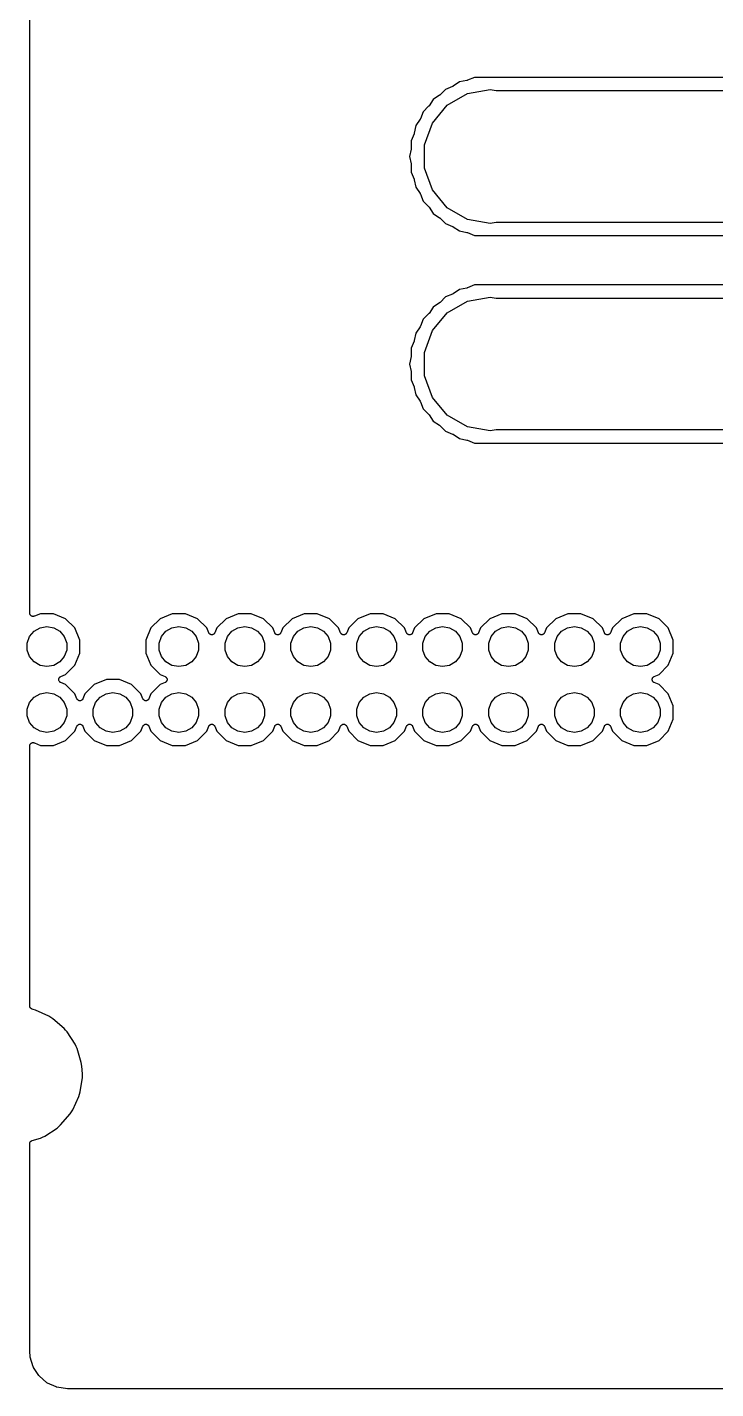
# Model space of a CAD drawing. Extents: x 121 to 245, y -148 to -51.
# Drawn here: x 121.2 to 147.7, y -148.5 to -96 of the extents above; entities that cross this region are included whole.
import ezdxf

# ---------------------------------------------------------------- set-up
doc = ezdxf.new("R2010")
doc.units = 0
doc.header["$MEASUREMENT"] = 0
doc.layers.add('BLACK', color=7, linetype='CONTINUOUS')

msp = doc.modelspace()

# ---------------------------------------------------------------- linework, layer by layer
at = {"layer": 'BLACK', "linetype": 'CONTINUOUS'}
for p, q in [((121.258, -118.6), (121.258, -80.5363)), ((138.099, -98.0726), (137.811, -98.1298)), ((138.11, -98.068), (138.099, -98.0726)), ((138.122, -98.0653), (138.11, -98.068)), ((138.394, -97.953), (138.122, -98.0653)), ((162.606, -97.953), (138.394, -97.953)), ((137.047, -98.6404), (136.803, -98.8035)), ((137.056, -98.6318), (137.047, -98.6404)), ((137.066, -98.6246), (137.056, -98.6318)), ((137.273, -98.417), (137.066, -98.6246)), ((137.545, -98.3047), (137.273, -98.417)), ((137.342, -99.0252), (138.118, -98.5774)), ((137.555, -98.298), (137.545, -98.3047)), ((137.567, -98.2929), (137.555, -98.298)), ((137.811, -98.1298), (137.567, -98.2929)), ((138.118, -98.5774), (139, -98.4218)), ((139, -98.4218), (139.222, -98.461)), ((139.222, -98.461), (150.253, -98.461)), ((136.624, -99.0669), (136.416, -99.2744)), ((136.631, -99.0566), (136.624, -99.0669)), ((136.639, -99.0476), (136.631, -99.0566)), ((136.803, -98.8035), (136.639, -99.0476)), ((136.766, -99.7114), (137.342, -99.0252)), ((136.292, -99.5676), (136.129, -99.8117)), ((136.297, -99.5562), (136.292, -99.5676)), ((136.304, -99.5457), (136.297, -99.5562)), ((136.416, -99.2744), (136.304, -99.5457)), ((136.064, -100.123), (135.952, -100.395)), ((136.067, -100.111), (136.064, -100.123)), ((136.072, -100.1), (136.067, -100.111)), ((136.129, -99.8117), (136.072, -100.1)), ((136.46, -100.553), (136.766, -99.7114)), ((135.95, -100.713), (135.892, -101.001)), ((135.952, -100.688), (135.95, -100.701)), ((135.95, -100.701), (135.95, -100.713)), ((135.952, -100.395), (135.952, -100.688)), ((136.46, -101.449), (136.46, -100.553)), ((135.892, -101.001), (135.95, -101.289)), ((135.95, -101.289), (135.95, -101.301)), ((135.95, -101.301), (135.952, -101.314)), ((135.952, -101.314), (135.952, -101.607)), ((135.952, -101.607), (136.064, -101.879)), ((136.766, -102.291), (136.46, -101.449)), ((136.064, -101.879), (136.067, -101.891)), ((136.067, -101.891), (136.072, -101.902)), ((136.072, -101.902), (136.129, -102.19)), ((136.129, -102.19), (136.292, -102.434)), ((137.342, -102.977), (136.766, -102.291)), ((136.292, -102.434), (136.297, -102.446)), ((136.297, -102.446), (136.304, -102.456)), ((136.304, -102.456), (136.416, -102.728)), ((136.416, -102.728), (136.624, -102.935)), ((136.624, -102.935), (136.631, -102.945)), ((136.631, -102.945), (136.639, -102.954)), ((136.639, -102.954), (136.803, -103.198)), ((136.803, -103.198), (137.047, -103.362)), ((137.047, -103.362), (137.056, -103.37)), ((138.118, -103.425), (137.342, -102.977)), ((137.056, -103.37), (137.066, -103.377)), ((137.066, -103.377), (137.273, -103.585)), ((137.273, -103.585), (137.545, -103.697)), ((137.545, -103.697), (137.555, -103.704)), ((137.555, -103.704), (137.567, -103.709)), ((137.567, -103.709), (137.811, -103.872)), ((137.811, -103.872), (138.099, -103.929)), ((139, -103.58), (138.118, -103.425)), ((139.222, -103.541), (139, -103.58)), ((150.253, -103.541), (139.222, -103.541)), ((138.099, -103.929), (138.11, -103.934)), ((138.11, -103.934), (138.122, -103.937)), ((138.122, -103.937), (138.394, -104.049)), ((138.394, -104.049), (162.606, -104.049)), ((138.394, -105.952), (138.122, -106.064)), ((162.606, -105.952), (138.394, -105.952)), ((137.273, -106.416), (137.066, -106.624)), ((137.545, -106.304), (137.273, -106.416)), ((137.555, -106.297), (137.545, -106.304)), ((137.567, -106.292), (137.555, -106.297)), ((137.811, -106.129), (137.567, -106.292)), ((138.099, -106.072), (137.811, -106.129)), ((138.11, -106.067), (138.099, -106.072)), ((138.122, -106.064), (138.11, -106.067)), ((138.118, -106.576), (139, -106.421)), ((139, -106.421), (139.222, -106.46)), ((139.222, -106.46), (150.253, -106.46)), ((136.803, -106.803), (136.639, -107.047)), ((136.766, -107.71), (137.342, -107.024)), ((137.047, -106.639), (136.803, -106.803)), ((137.056, -106.631), (137.047, -106.639)), ((137.066, -106.624), (137.056, -106.631)), ((137.342, -107.024), (138.118, -106.576)), ((136.297, -107.555), (136.292, -107.567)), ((136.304, -107.545), (136.297, -107.555)), ((136.416, -107.273), (136.304, -107.545)), ((136.624, -107.066), (136.416, -107.273)), ((136.631, -107.056), (136.624, -107.066)), ((136.639, -107.047), (136.631, -107.056)), ((136.129, -107.811), (136.072, -108.099)), ((136.292, -107.567), (136.129, -107.811)), ((136.46, -108.552), (136.766, -107.71)), ((136.064, -108.122), (135.952, -108.394)), ((135.952, -108.394), (135.952, -108.687)), ((136.067, -108.11), (136.064, -108.122)), ((136.072, -108.099), (136.067, -108.11)), ((136.46, -109.448), (136.46, -108.552)), ((135.95, -108.712), (135.892, -109)), ((135.892, -109), (135.95, -109.288)), ((135.952, -108.687), (135.95, -108.7)), ((135.95, -108.7), (135.95, -108.712)), ((135.95, -109.288), (135.95, -109.3)), ((135.95, -109.3), (135.952, -109.313)), ((135.952, -109.313), (135.952, -109.606)), ((135.952, -109.606), (136.064, -109.878)), ((136.766, -110.29), (136.46, -109.448)), ((136.064, -109.878), (136.067, -109.89)), ((136.067, -109.89), (136.072, -109.901)), ((136.072, -109.901), (136.129, -110.189)), ((136.129, -110.189), (136.292, -110.433)), ((136.292, -110.433), (136.297, -110.445)), ((136.297, -110.445), (136.304, -110.455)), ((136.304, -110.455), (136.416, -110.727)), ((137.342, -110.976), (136.766, -110.29)), ((136.416, -110.727), (136.624, -110.934)), ((136.624, -110.934), (136.631, -110.944)), ((136.631, -110.944), (136.639, -110.953)), ((136.639, -110.953), (136.803, -111.197)), ((136.803, -111.197), (137.047, -111.361)), ((138.118, -111.424), (137.342, -110.976)), ((137.047, -111.361), (137.056, -111.369)), ((137.056, -111.369), (137.066, -111.376)), ((137.066, -111.376), (137.273, -111.584)), ((137.273, -111.584), (137.545, -111.696)), ((137.545, -111.696), (137.555, -111.703)), ((137.555, -111.703), (137.567, -111.708)), ((137.567, -111.708), (137.811, -111.871)), ((139, -111.579), (138.118, -111.424)), ((139.222, -111.54), (139, -111.579)), ((150.253, -111.54), (139.222, -111.54)), ((137.811, -111.871), (138.099, -111.928)), ((138.099, -111.928), (138.11, -111.933)), ((138.11, -111.933), (138.122, -111.936)), ((138.122, -111.936), (138.394, -112.048)), ((138.394, -112.048), (162.606, -112.048)), ((121.26, -118.613), (121.258, -118.6)), ((121.261, -118.627), (121.26, -118.613)), ((121.264, -118.635), (121.261, -118.627)), ((121.266, -118.643), (121.264, -118.635)), ((121.273, -118.655), (121.266, -118.643)), ((121.278, -118.668), (121.273, -118.655)), ((121.284, -118.674), (121.278, -118.668)), ((121.288, -118.681), (121.284, -118.674)), ((121.298, -118.69), (121.288, -118.681)), ((121.308, -118.7), (121.298, -118.69)), ((121.315, -118.704), (121.308, -118.7)), ((121.322, -118.71), (121.315, -118.704)), ((121.335, -118.714), (121.322, -118.71)), ((121.347, -118.721), (121.335, -118.714)), ((121.355, -118.722), (121.347, -118.721)), ((121.363, -118.725), (121.355, -118.722)), ((121.377, -118.725), (121.363, -118.725)), ((121.391, -118.727), (121.377, -118.725)), ((121.399, -118.725), (121.391, -118.727)), ((121.407, -118.725), (121.399, -118.725)), ((121.42, -118.72), (121.407, -118.725)), ((121.434, -118.717), (121.42, -118.72)), ((121.668, -118.62), (121.434, -118.717)), ((122.172, -118.62), (121.668, -118.62)), ((122.638, -118.813), (122.172, -118.62)), ((122.995, -119.17), (122.638, -118.813)), ((126.282, -118.813), (125.925, -119.17)), ((126.748, -118.62), (126.282, -118.813)), ((127.252, -118.62), (126.748, -118.62)), ((127.718, -118.813), (127.252, -118.62)), ((128.075, -119.17), (127.718, -118.813)), ((128.822, -118.813), (128.465, -119.17)), ((129.288, -118.62), (128.822, -118.813)), ((129.792, -118.62), (129.288, -118.62)), ((130.258, -118.813), (129.792, -118.62)), ((130.615, -119.17), (130.258, -118.813)), ((131.362, -118.813), (131.005, -119.17)), ((131.828, -118.62), (131.362, -118.813)), ((132.332, -118.62), (131.828, -118.62)), ((132.798, -118.813), (132.332, -118.62)), ((133.155, -119.17), (132.798, -118.813)), ((133.902, -118.813), (133.545, -119.17)), ((134.368, -118.62), (133.902, -118.813)), ((134.872, -118.62), (134.368, -118.62)), ((135.338, -118.813), (134.872, -118.62)), ((135.695, -119.17), (135.338, -118.813)), ((136.442, -118.813), (136.085, -119.17)), ((136.908, -118.62), (136.442, -118.813)), ((137.412, -118.62), (136.908, -118.62)), ((137.878, -118.813), (137.412, -118.62)), ((138.235, -119.17), (137.878, -118.813)), ((138.982, -118.813), (138.625, -119.17)), ((139.448, -118.62), (138.982, -118.813)), ((139.952, -118.62), (139.448, -118.62)), ((140.418, -118.813), (139.952, -118.62)), ((140.775, -119.17), (140.418, -118.813)), ((141.522, -118.813), (141.165, -119.17)), ((141.988, -118.62), (141.522, -118.813)), ((142.492, -118.62), (141.988, -118.62)), ((142.958, -118.813), (142.492, -118.62)), ((143.315, -119.17), (142.958, -118.813)), ((144.062, -118.813), (143.705, -119.17)), ((144.528, -118.62), (144.062, -118.813)), ((145.032, -118.62), (144.528, -118.62)), ((145.498, -118.813), (145.032, -118.62)), ((145.855, -119.17), (145.498, -118.813)), ((121.16, -119.754), (121.252, -119.502)), ((121.252, -119.502), (121.424, -119.297)), ((121.424, -119.297), (121.656, -119.163)), ((121.656, -119.163), (121.92, -119.116)), ((121.92, -119.116), (122.184, -119.163)), ((122.184, -119.163), (122.416, -119.297)), ((122.416, -119.297), (122.588, -119.502)), ((122.588, -119.502), (122.68, -119.754)), ((123.188, -119.636), (122.995, -119.17)), ((125.925, -119.17), (125.732, -119.636)), ((126.24, -119.754), (126.332, -119.502)), ((126.332, -119.502), (126.504, -119.297)), ((126.504, -119.297), (126.736, -119.163)), ((126.736, -119.163), (127, -119.116)), ((127, -119.116), (127.264, -119.163)), ((127.264, -119.163), (127.496, -119.297)), ((127.496, -119.297), (127.668, -119.502)), ((127.668, -119.502), (127.76, -119.754)), ((128.153, -119.357), (128.075, -119.17)), ((128.162, -119.371), (128.153, -119.357)), ((128.169, -119.386), (128.162, -119.371)), ((128.173, -119.39), (128.169, -119.386)), ((128.176, -119.395), (128.173, -119.39)), ((128.19, -119.405), (128.176, -119.395)), ((128.202, -119.416), (128.19, -119.405)), ((128.207, -119.418), (128.202, -119.416)), ((128.211, -119.421), (128.207, -119.418)), ((128.227, -119.426), (128.211, -119.421)), ((128.243, -119.433), (128.227, -119.426)), ((128.248, -119.433), (128.243, -119.433)), ((128.253, -119.435), (128.248, -119.433)), ((128.27, -119.434), (128.253, -119.435)), ((128.287, -119.435), (128.27, -119.434)), ((128.292, -119.433), (128.287, -119.435)), ((128.297, -119.433), (128.292, -119.433)), ((128.313, -119.426), (128.297, -119.433)), ((128.329, -119.421), (128.313, -119.426)), ((128.333, -119.418), (128.329, -119.421)), ((128.338, -119.416), (128.333, -119.418)), ((128.35, -119.405), (128.338, -119.416)), ((128.364, -119.395), (128.35, -119.405)), ((128.367, -119.39), (128.364, -119.395)), ((128.371, -119.386), (128.367, -119.39)), ((128.378, -119.371), (128.371, -119.386)), ((128.387, -119.357), (128.378, -119.371)), ((128.465, -119.17), (128.387, -119.357)), ((128.78, -119.754), (128.872, -119.502)), ((128.872, -119.502), (129.044, -119.297)), ((129.044, -119.297), (129.276, -119.163)), ((129.276, -119.163), (129.54, -119.116)), ((129.54, -119.116), (129.804, -119.163)), ((129.804, -119.163), (130.036, -119.297)), ((130.036, -119.297), (130.208, -119.502)), ((130.208, -119.502), (130.3, -119.754)), ((130.693, -119.357), (130.615, -119.17)), ((130.702, -119.371), (130.693, -119.357)), ((130.709, -119.386), (130.702, -119.371)), ((130.713, -119.39), (130.709, -119.386)), ((130.716, -119.395), (130.713, -119.39)), ((130.73, -119.405), (130.716, -119.395)), ((130.742, -119.416), (130.73, -119.405)), ((130.747, -119.418), (130.742, -119.416)), ((130.751, -119.421), (130.747, -119.418)), ((130.767, -119.426), (130.751, -119.421)), ((130.783, -119.433), (130.767, -119.426)), ((130.788, -119.433), (130.783, -119.433)), ((130.793, -119.435), (130.788, -119.433)), ((130.81, -119.434), (130.793, -119.435)), ((130.827, -119.435), (130.81, -119.434)), ((130.832, -119.433), (130.827, -119.435)), ((130.837, -119.433), (130.832, -119.433)), ((130.853, -119.426), (130.837, -119.433)), ((130.869, -119.421), (130.853, -119.426)), ((130.873, -119.418), (130.869, -119.421)), ((130.878, -119.416), (130.873, -119.418)), ((130.89, -119.405), (130.878, -119.416)), ((130.904, -119.395), (130.89, -119.405)), ((130.907, -119.39), (130.904, -119.395)), ((130.911, -119.386), (130.907, -119.39)), ((130.918, -119.371), (130.911, -119.386)), ((130.927, -119.357), (130.918, -119.371)), ((131.005, -119.17), (130.927, -119.357)), ((131.32, -119.754), (131.412, -119.502)), ((131.412, -119.502), (131.584, -119.297)), ((131.584, -119.297), (131.816, -119.163)), ((131.816, -119.163), (132.08, -119.116)), ((132.08, -119.116), (132.344, -119.163)), ((132.344, -119.163), (132.576, -119.297)), ((132.576, -119.297), (132.748, -119.502)), ((132.748, -119.502), (132.84, -119.754)), ((133.233, -119.357), (133.155, -119.17)), ((133.242, -119.371), (133.233, -119.357)), ((133.249, -119.386), (133.242, -119.371)), ((133.253, -119.39), (133.249, -119.386)), ((133.256, -119.395), (133.253, -119.39)), ((133.27, -119.405), (133.256, -119.395)), ((133.282, -119.416), (133.27, -119.405)), ((133.287, -119.418), (133.282, -119.416)), ((133.291, -119.421), (133.287, -119.418)), ((133.307, -119.426), (133.291, -119.421)), ((133.323, -119.433), (133.307, -119.426)), ((133.328, -119.433), (133.323, -119.433)), ((133.333, -119.435), (133.328, -119.433)), ((133.35, -119.434), (133.333, -119.435)), ((133.367, -119.435), (133.35, -119.434)), ((133.372, -119.433), (133.367, -119.435)), ((133.377, -119.433), (133.372, -119.433)), ((133.393, -119.426), (133.377, -119.433)), ((133.409, -119.421), (133.393, -119.426)), ((133.413, -119.418), (133.409, -119.421)), ((133.418, -119.416), (133.413, -119.418)), ((133.43, -119.405), (133.418, -119.416)), ((133.444, -119.395), (133.43, -119.405)), ((133.447, -119.39), (133.444, -119.395)), ((133.451, -119.386), (133.447, -119.39)), ((133.458, -119.371), (133.451, -119.386)), ((133.467, -119.357), (133.458, -119.371)), ((133.545, -119.17), (133.467, -119.357)), ((133.86, -119.754), (133.952, -119.502)), ((133.952, -119.502), (134.124, -119.297)), ((134.124, -119.297), (134.356, -119.163)), ((134.356, -119.163), (134.62, -119.116)), ((134.62, -119.116), (134.884, -119.163)), ((134.884, -119.163), (135.116, -119.297)), ((135.116, -119.297), (135.288, -119.502)), ((135.288, -119.502), (135.38, -119.754)), ((135.773, -119.357), (135.695, -119.17)), ((135.782, -119.371), (135.773, -119.357)), ((135.789, -119.386), (135.782, -119.371)), ((135.793, -119.39), (135.789, -119.386)), ((135.796, -119.395), (135.793, -119.39)), ((135.81, -119.405), (135.796, -119.395)), ((135.822, -119.416), (135.81, -119.405)), ((135.827, -119.418), (135.822, -119.416)), ((135.831, -119.421), (135.827, -119.418)), ((135.847, -119.426), (135.831, -119.421)), ((135.863, -119.433), (135.847, -119.426)), ((135.868, -119.433), (135.863, -119.433)), ((135.873, -119.435), (135.868, -119.433)), ((135.89, -119.434), (135.873, -119.435)), ((135.907, -119.435), (135.89, -119.434)), ((135.912, -119.433), (135.907, -119.435)), ((135.917, -119.433), (135.912, -119.433)), ((135.933, -119.426), (135.917, -119.433)), ((135.949, -119.421), (135.933, -119.426)), ((135.953, -119.418), (135.949, -119.421)), ((135.958, -119.416), (135.953, -119.418)), ((135.97, -119.405), (135.958, -119.416)), ((135.984, -119.395), (135.97, -119.405)), ((135.987, -119.39), (135.984, -119.395)), ((135.991, -119.386), (135.987, -119.39)), ((135.998, -119.371), (135.991, -119.386)), ((136.007, -119.357), (135.998, -119.371)), ((136.085, -119.17), (136.007, -119.357)), ((136.4, -119.754), (136.492, -119.502)), ((136.492, -119.502), (136.664, -119.297)), ((136.664, -119.297), (136.896, -119.163)), ((136.896, -119.163), (137.16, -119.116)), ((137.16, -119.116), (137.424, -119.163)), ((137.424, -119.163), (137.656, -119.297)), ((137.656, -119.297), (137.828, -119.502)), ((137.828, -119.502), (137.92, -119.754)), ((138.313, -119.357), (138.235, -119.17)), ((138.322, -119.371), (138.313, -119.357)), ((138.329, -119.386), (138.322, -119.371)), ((138.333, -119.39), (138.329, -119.386)), ((138.336, -119.395), (138.333, -119.39)), ((138.35, -119.405), (138.336, -119.395)), ((138.362, -119.416), (138.35, -119.405)), ((138.367, -119.418), (138.362, -119.416)), ((138.371, -119.421), (138.367, -119.418)), ((138.387, -119.426), (138.371, -119.421)), ((138.403, -119.433), (138.387, -119.426)), ((138.408, -119.433), (138.403, -119.433)), ((138.413, -119.435), (138.408, -119.433)), ((138.43, -119.434), (138.413, -119.435)), ((138.447, -119.435), (138.43, -119.434)), ((138.452, -119.433), (138.447, -119.435)), ((138.457, -119.433), (138.452, -119.433)), ((138.473, -119.426), (138.457, -119.433)), ((138.489, -119.421), (138.473, -119.426)), ((138.493, -119.418), (138.489, -119.421)), ((138.498, -119.416), (138.493, -119.418)), ((138.51, -119.405), (138.498, -119.416)), ((138.524, -119.395), (138.51, -119.405)), ((138.527, -119.39), (138.524, -119.395)), ((138.531, -119.386), (138.527, -119.39)), ((138.538, -119.371), (138.531, -119.386)), ((138.547, -119.357), (138.538, -119.371)), ((138.625, -119.17), (138.547, -119.357)), ((138.94, -119.754), (139.032, -119.502)), ((139.032, -119.502), (139.204, -119.297)), ((139.204, -119.297), (139.436, -119.163)), ((139.436, -119.163), (139.7, -119.116)), ((139.7, -119.116), (139.964, -119.163)), ((139.964, -119.163), (140.196, -119.297)), ((140.196, -119.297), (140.368, -119.502)), ((140.368, -119.502), (140.46, -119.754)), ((140.853, -119.357), (140.775, -119.17)), ((140.862, -119.371), (140.853, -119.357)), ((140.869, -119.386), (140.862, -119.371)), ((140.873, -119.39), (140.869, -119.386)), ((140.876, -119.395), (140.873, -119.39)), ((140.89, -119.405), (140.876, -119.395)), ((140.902, -119.416), (140.89, -119.405)), ((140.907, -119.418), (140.902, -119.416)), ((140.911, -119.421), (140.907, -119.418)), ((140.927, -119.426), (140.911, -119.421)), ((140.943, -119.433), (140.927, -119.426)), ((140.948, -119.433), (140.943, -119.433)), ((140.953, -119.435), (140.948, -119.433)), ((140.97, -119.434), (140.953, -119.435)), ((140.987, -119.435), (140.97, -119.434)), ((140.992, -119.433), (140.987, -119.435)), ((140.997, -119.433), (140.992, -119.433)), ((141.013, -119.426), (140.997, -119.433)), ((141.029, -119.421), (141.013, -119.426)), ((141.033, -119.418), (141.029, -119.421)), ((141.038, -119.416), (141.033, -119.418)), ((141.05, -119.405), (141.038, -119.416)), ((141.064, -119.395), (141.05, -119.405)), ((141.067, -119.39), (141.064, -119.395)), ((141.071, -119.386), (141.067, -119.39)), ((141.078, -119.371), (141.071, -119.386)), ((141.087, -119.357), (141.078, -119.371)), ((141.165, -119.17), (141.087, -119.357)), ((141.48, -119.754), (141.572, -119.502)), ((141.572, -119.502), (141.744, -119.297)), ((141.744, -119.297), (141.976, -119.163)), ((141.976, -119.163), (142.24, -119.116)), ((142.24, -119.116), (142.504, -119.163)), ((142.504, -119.163), (142.736, -119.297)), ((142.736, -119.297), (142.908, -119.502)), ((142.908, -119.502), (143, -119.754)), ((143.393, -119.357), (143.315, -119.17)), ((143.402, -119.371), (143.393, -119.357)), ((143.409, -119.386), (143.402, -119.371)), ((143.413, -119.39), (143.409, -119.386)), ((143.416, -119.395), (143.413, -119.39)), ((143.43, -119.405), (143.416, -119.395)), ((143.442, -119.416), (143.43, -119.405)), ((143.447, -119.418), (143.442, -119.416)), ((143.451, -119.421), (143.447, -119.418)), ((143.467, -119.426), (143.451, -119.421)), ((143.483, -119.433), (143.467, -119.426)), ((143.488, -119.433), (143.483, -119.433)), ((143.493, -119.435), (143.488, -119.433)), ((143.51, -119.434), (143.493, -119.435)), ((143.527, -119.435), (143.51, -119.434)), ((143.532, -119.433), (143.527, -119.435)), ((143.537, -119.433), (143.532, -119.433)), ((143.553, -119.426), (143.537, -119.433)), ((143.569, -119.421), (143.553, -119.426)), ((143.573, -119.418), (143.569, -119.421)), ((143.578, -119.416), (143.573, -119.418)), ((143.59, -119.405), (143.578, -119.416)), ((143.604, -119.395), (143.59, -119.405)), ((143.607, -119.39), (143.604, -119.395)), ((143.611, -119.386), (143.607, -119.39)), ((143.618, -119.371), (143.611, -119.386)), ((143.627, -119.357), (143.618, -119.371)), ((143.705, -119.17), (143.627, -119.357)), ((144.02, -119.754), (144.112, -119.502)), ((144.112, -119.502), (144.284, -119.297)), ((144.284, -119.297), (144.516, -119.163)), ((144.516, -119.163), (144.78, -119.116)), ((144.78, -119.116), (145.044, -119.163)), ((145.044, -119.163), (145.276, -119.297)), ((145.276, -119.297), (145.448, -119.502)), ((145.448, -119.502), (145.54, -119.754)), ((146.048, -119.636), (145.855, -119.17)), ((121.16, -120.022), (121.16, -119.754)), ((121.252, -120.274), (121.16, -120.022)), ((122.68, -120.022), (122.588, -120.274)), ((122.68, -119.754), (122.68, -120.022)), ((122.995, -120.606), (123.188, -120.14)), ((123.188, -120.14), (123.188, -119.636)), ((125.732, -119.636), (125.732, -120.14)), ((125.732, -120.14), (125.925, -120.606)), ((126.24, -120.022), (126.24, -119.754)), ((126.332, -120.274), (126.24, -120.022)), ((127.76, -120.022), (127.668, -120.274)), ((127.76, -119.754), (127.76, -120.022)), ((128.78, -120.022), (128.78, -119.754)), ((128.872, -120.274), (128.78, -120.022)), ((130.3, -120.022), (130.208, -120.274)), ((130.3, -119.754), (130.3, -120.022)), ((131.32, -120.022), (131.32, -119.754)), ((131.412, -120.274), (131.32, -120.022)), ((132.84, -120.022), (132.748, -120.274)), ((132.84, -119.754), (132.84, -120.022)), ((133.86, -120.022), (133.86, -119.754)), ((133.952, -120.274), (133.86, -120.022)), ((135.38, -120.022), (135.288, -120.274)), ((135.38, -119.754), (135.38, -120.022)), ((136.4, -120.022), (136.4, -119.754)), ((136.492, -120.274), (136.4, -120.022)), ((137.92, -120.022), (137.828, -120.274)), ((137.92, -119.754), (137.92, -120.022)), ((138.94, -120.022), (138.94, -119.754)), ((139.032, -120.274), (138.94, -120.022)), ((140.46, -120.022), (140.368, -120.274)), ((140.46, -119.754), (140.46, -120.022)), ((141.48, -120.022), (141.48, -119.754)), ((141.572, -120.274), (141.48, -120.022)), ((143, -120.022), (142.908, -120.274)), ((143, -119.754), (143, -120.022)), ((144.02, -120.022), (144.02, -119.754)), ((144.112, -120.274), (144.02, -120.022)), ((145.54, -120.022), (145.448, -120.274)), ((145.54, -119.754), (145.54, -120.022)), ((145.855, -120.606), (146.048, -120.14)), ((146.048, -120.14), (146.048, -119.636)), ((121.424, -120.479), (121.252, -120.274)), ((121.656, -120.613), (121.424, -120.479)), ((121.92, -120.66), (121.656, -120.613)), ((122.184, -120.613), (121.92, -120.66)), ((122.416, -120.479), (122.184, -120.613)), ((122.588, -120.274), (122.416, -120.479)), ((122.638, -120.963), (122.995, -120.606)), ((125.925, -120.606), (126.282, -120.963)), ((126.504, -120.479), (126.332, -120.274)), ((126.736, -120.613), (126.504, -120.479)), ((127, -120.66), (126.736, -120.613)), ((127.264, -120.613), (127, -120.66)), ((127.496, -120.479), (127.264, -120.613)), ((127.668, -120.274), (127.496, -120.479)), ((129.044, -120.479), (128.872, -120.274)), ((129.276, -120.613), (129.044, -120.479)), ((129.54, -120.66), (129.276, -120.613)), ((129.804, -120.613), (129.54, -120.66)), ((130.036, -120.479), (129.804, -120.613)), ((130.208, -120.274), (130.036, -120.479)), ((131.584, -120.479), (131.412, -120.274)), ((131.816, -120.613), (131.584, -120.479)), ((132.08, -120.66), (131.816, -120.613)), ((132.344, -120.613), (132.08, -120.66)), ((132.576, -120.479), (132.344, -120.613)), ((132.748, -120.274), (132.576, -120.479)), ((134.124, -120.479), (133.952, -120.274)), ((134.356, -120.613), (134.124, -120.479)), ((134.62, -120.66), (134.356, -120.613)), ((134.884, -120.613), (134.62, -120.66)), ((135.116, -120.479), (134.884, -120.613)), ((135.288, -120.274), (135.116, -120.479)), ((136.664, -120.479), (136.492, -120.274)), ((136.896, -120.613), (136.664, -120.479)), ((137.16, -120.66), (136.896, -120.613)), ((137.424, -120.613), (137.16, -120.66)), ((137.656, -120.479), (137.424, -120.613)), ((137.828, -120.274), (137.656, -120.479)), ((139.204, -120.479), (139.032, -120.274)), ((139.436, -120.613), (139.204, -120.479)), ((139.7, -120.66), (139.436, -120.613)), ((139.964, -120.613), (139.7, -120.66)), ((140.196, -120.479), (139.964, -120.613)), ((140.368, -120.274), (140.196, -120.479)), ((141.744, -120.479), (141.572, -120.274)), ((141.976, -120.613), (141.744, -120.479)), ((142.24, -120.66), (141.976, -120.613)), ((142.504, -120.613), (142.24, -120.66)), ((142.736, -120.479), (142.504, -120.613)), ((142.908, -120.274), (142.736, -120.479)), ((144.284, -120.479), (144.112, -120.274)), ((144.516, -120.613), (144.284, -120.479)), ((144.78, -120.66), (144.516, -120.613)), ((145.044, -120.613), (144.78, -120.66)), ((145.276, -120.479), (145.044, -120.613)), ((145.448, -120.274), (145.276, -120.479)), ((145.498, -120.963), (145.855, -120.606)), ((122.373, -121.141), (122.375, -121.136)), ((122.374, -121.158), (122.373, -121.141)), ((122.373, -121.175), (122.374, -121.158)), ((122.375, -121.18), (122.373, -121.175)), ((122.375, -121.131), (122.382, -121.115)), ((122.375, -121.136), (122.375, -121.131)), ((122.375, -121.185), (122.375, -121.18)), ((122.382, -121.201), (122.375, -121.185)), ((122.382, -121.115), (122.387, -121.099)), ((122.387, -121.217), (122.382, -121.201)), ((122.387, -121.099), (122.39, -121.095)), ((122.39, -121.095), (122.392, -121.09)), ((122.392, -121.09), (122.403, -121.078)), ((122.403, -121.078), (122.413, -121.064)), ((122.413, -121.064), (122.418, -121.061)), ((122.418, -121.061), (122.422, -121.057)), ((122.422, -121.057), (122.437, -121.05)), ((122.437, -121.05), (122.451, -121.041)), ((122.451, -121.041), (122.638, -120.963)), ((124.208, -121.16), (123.742, -121.353)), ((124.712, -121.16), (124.208, -121.16)), ((125.178, -121.353), (124.712, -121.16)), ((126.282, -120.963), (126.469, -121.041)), ((126.469, -121.041), (126.483, -121.05)), ((126.483, -121.05), (126.498, -121.057)), ((126.498, -121.057), (126.502, -121.061)), ((126.502, -121.061), (126.507, -121.064)), ((126.507, -121.064), (126.517, -121.078)), ((126.517, -121.078), (126.528, -121.09)), ((126.528, -121.09), (126.53, -121.095)), ((126.53, -121.095), (126.533, -121.099)), ((126.533, -121.099), (126.538, -121.115)), ((126.538, -121.201), (126.533, -121.217)), ((126.538, -121.115), (126.545, -121.131)), ((126.545, -121.185), (126.538, -121.201)), ((126.545, -121.131), (126.545, -121.136)), ((126.545, -121.136), (126.547, -121.141)), ((126.547, -121.175), (126.545, -121.18)), ((126.545, -121.18), (126.545, -121.185)), ((126.547, -121.141), (126.546, -121.158)), ((126.546, -121.158), (126.547, -121.175)), ((145.233, -121.141), (145.235, -121.136)), ((145.234, -121.158), (145.233, -121.141)), ((145.233, -121.175), (145.234, -121.158)), ((145.235, -121.18), (145.233, -121.175)), ((145.235, -121.131), (145.242, -121.115)), ((145.235, -121.136), (145.235, -121.131)), ((145.235, -121.185), (145.235, -121.18)), ((145.242, -121.201), (145.235, -121.185)), ((145.242, -121.115), (145.247, -121.099)), ((145.247, -121.217), (145.242, -121.201)), ((145.247, -121.099), (145.25, -121.095)), ((145.25, -121.095), (145.252, -121.09)), ((145.252, -121.09), (145.263, -121.078)), ((145.263, -121.078), (145.273, -121.064)), ((145.273, -121.064), (145.278, -121.061)), ((145.278, -121.061), (145.282, -121.057)), ((145.282, -121.057), (145.297, -121.05)), ((145.297, -121.05), (145.311, -121.041)), ((145.311, -121.041), (145.498, -120.963)), ((121.424, -121.837), (121.656, -121.703)), ((121.656, -121.703), (121.92, -121.656)), ((121.92, -121.656), (122.184, -121.703)), ((122.184, -121.703), (122.416, -121.837)), ((122.39, -121.221), (122.387, -121.217)), ((122.392, -121.226), (122.39, -121.221)), ((122.403, -121.238), (122.392, -121.226)), ((122.413, -121.252), (122.403, -121.238)), ((122.418, -121.255), (122.413, -121.252)), ((122.422, -121.259), (122.418, -121.255)), ((122.437, -121.266), (122.422, -121.259)), ((122.451, -121.275), (122.437, -121.266)), ((122.638, -121.353), (122.451, -121.275)), ((122.995, -121.71), (122.638, -121.353)), ((123.073, -121.897), (122.995, -121.71)), ((123.385, -121.71), (123.307, -121.897)), ((123.742, -121.353), (123.385, -121.71)), ((123.964, -121.837), (124.196, -121.703)), ((124.196, -121.703), (124.46, -121.656)), ((124.46, -121.656), (124.724, -121.703)), ((124.724, -121.703), (124.956, -121.837)), ((125.535, -121.71), (125.178, -121.353)), ((125.613, -121.897), (125.535, -121.71)), ((125.925, -121.71), (125.847, -121.897)), ((126.282, -121.353), (125.925, -121.71)), ((126.469, -121.275), (126.282, -121.353)), ((126.483, -121.266), (126.469, -121.275)), ((126.498, -121.259), (126.483, -121.266)), ((126.502, -121.255), (126.498, -121.259)), ((126.507, -121.252), (126.502, -121.255)), ((126.504, -121.837), (126.736, -121.703)), ((126.517, -121.238), (126.507, -121.252)), ((126.528, -121.226), (126.517, -121.238)), ((126.53, -121.221), (126.528, -121.226)), ((126.533, -121.217), (126.53, -121.221)), ((126.736, -121.703), (127, -121.656)), ((127, -121.656), (127.264, -121.703)), ((127.264, -121.703), (127.496, -121.837)), ((129.044, -121.837), (129.276, -121.703)), ((129.276, -121.703), (129.54, -121.656)), ((129.54, -121.656), (129.804, -121.703)), ((129.804, -121.703), (130.036, -121.837)), ((131.584, -121.837), (131.816, -121.703)), ((131.816, -121.703), (132.08, -121.656)), ((132.08, -121.656), (132.344, -121.703)), ((132.344, -121.703), (132.576, -121.837)), ((134.124, -121.837), (134.356, -121.703)), ((134.356, -121.703), (134.62, -121.656)), ((134.62, -121.656), (134.884, -121.703)), ((134.884, -121.703), (135.116, -121.837)), ((136.664, -121.837), (136.896, -121.703)), ((136.896, -121.703), (137.16, -121.656)), ((137.16, -121.656), (137.424, -121.703)), ((137.424, -121.703), (137.656, -121.837)), ((139.204, -121.837), (139.436, -121.703)), ((139.436, -121.703), (139.7, -121.656)), ((139.7, -121.656), (139.964, -121.703)), ((139.964, -121.703), (140.196, -121.837)), ((141.744, -121.837), (141.976, -121.703)), ((141.976, -121.703), (142.24, -121.656)), ((142.24, -121.656), (142.504, -121.703)), ((142.504, -121.703), (142.736, -121.837)), ((144.284, -121.837), (144.516, -121.703)), ((144.516, -121.703), (144.78, -121.656)), ((144.78, -121.656), (145.044, -121.703)), ((145.044, -121.703), (145.276, -121.837)), ((145.25, -121.221), (145.247, -121.217)), ((145.252, -121.226), (145.25, -121.221)), ((145.263, -121.238), (145.252, -121.226)), ((145.273, -121.252), (145.263, -121.238)), ((145.278, -121.255), (145.273, -121.252)), ((145.282, -121.259), (145.278, -121.255)), ((145.297, -121.266), (145.282, -121.259)), ((145.311, -121.275), (145.297, -121.266)), ((145.498, -121.353), (145.311, -121.275)), ((145.855, -121.71), (145.498, -121.353)), ((146.048, -122.176), (145.855, -121.71)), ((121.16, -122.294), (121.252, -122.042)), ((121.252, -122.042), (121.424, -121.837)), ((122.416, -121.837), (122.588, -122.042)), ((122.588, -122.042), (122.68, -122.294)), ((123.082, -121.911), (123.073, -121.897)), ((123.089, -121.926), (123.082, -121.911)), ((123.093, -121.93), (123.089, -121.926)), ((123.096, -121.935), (123.093, -121.93)), ((123.11, -121.945), (123.096, -121.935)), ((123.122, -121.956), (123.11, -121.945)), ((123.127, -121.958), (123.122, -121.956)), ((123.131, -121.961), (123.127, -121.958)), ((123.147, -121.966), (123.131, -121.961)), ((123.163, -121.973), (123.147, -121.966)), ((123.168, -121.973), (123.163, -121.973)), ((123.173, -121.975), (123.168, -121.973)), ((123.19, -121.974), (123.173, -121.975)), ((123.207, -121.975), (123.19, -121.974)), ((123.212, -121.973), (123.207, -121.975)), ((123.217, -121.973), (123.212, -121.973)), ((123.233, -121.966), (123.217, -121.973)), ((123.249, -121.961), (123.233, -121.966)), ((123.253, -121.958), (123.249, -121.961)), ((123.258, -121.956), (123.253, -121.958)), ((123.27, -121.945), (123.258, -121.956)), ((123.284, -121.935), (123.27, -121.945)), ((123.287, -121.93), (123.284, -121.935)), ((123.291, -121.926), (123.287, -121.93)), ((123.298, -121.911), (123.291, -121.926)), ((123.307, -121.897), (123.298, -121.911)), ((123.7, -122.294), (123.792, -122.042)), ((123.792, -122.042), (123.964, -121.837)), ((124.956, -121.837), (125.128, -122.042)), ((125.128, -122.042), (125.22, -122.294)), ((125.622, -121.911), (125.613, -121.897)), ((125.629, -121.926), (125.622, -121.911)), ((125.633, -121.93), (125.629, -121.926)), ((125.636, -121.935), (125.633, -121.93)), ((125.65, -121.945), (125.636, -121.935)), ((125.662, -121.956), (125.65, -121.945)), ((125.667, -121.958), (125.662, -121.956)), ((125.671, -121.961), (125.667, -121.958)), ((125.687, -121.966), (125.671, -121.961)), ((125.703, -121.973), (125.687, -121.966)), ((125.708, -121.973), (125.703, -121.973)), ((125.713, -121.975), (125.708, -121.973)), ((125.73, -121.974), (125.713, -121.975)), ((125.747, -121.975), (125.73, -121.974)), ((125.752, -121.973), (125.747, -121.975)), ((125.757, -121.973), (125.752, -121.973)), ((125.773, -121.966), (125.757, -121.973)), ((125.789, -121.961), (125.773, -121.966)), ((125.793, -121.958), (125.789, -121.961)), ((125.798, -121.956), (125.793, -121.958)), ((125.81, -121.945), (125.798, -121.956)), ((125.824, -121.935), (125.81, -121.945)), ((125.827, -121.93), (125.824, -121.935)), ((125.831, -121.926), (125.827, -121.93)), ((125.838, -121.911), (125.831, -121.926)), ((125.847, -121.897), (125.838, -121.911)), ((126.24, -122.294), (126.332, -122.042)), ((126.332, -122.042), (126.504, -121.837)), ((127.496, -121.837), (127.668, -122.042)), ((127.668, -122.042), (127.76, -122.294)), ((128.78, -122.294), (128.872, -122.042)), ((128.872, -122.042), (129.044, -121.837)), ((130.036, -121.837), (130.208, -122.042)), ((130.208, -122.042), (130.3, -122.294)), ((131.32, -122.294), (131.412, -122.042)), ((131.412, -122.042), (131.584, -121.837)), ((132.576, -121.837), (132.748, -122.042)), ((132.748, -122.042), (132.84, -122.294)), ((133.86, -122.294), (133.952, -122.042)), ((133.952, -122.042), (134.124, -121.837)), ((135.116, -121.837), (135.288, -122.042)), ((135.288, -122.042), (135.38, -122.294)), ((136.4, -122.294), (136.492, -122.042)), ((136.492, -122.042), (136.664, -121.837)), ((137.656, -121.837), (137.828, -122.042)), ((137.828, -122.042), (137.92, -122.294)), ((138.94, -122.294), (139.032, -122.042)), ((139.032, -122.042), (139.204, -121.837)), ((140.196, -121.837), (140.368, -122.042)), ((140.368, -122.042), (140.46, -122.294)), ((141.48, -122.294), (141.572, -122.042)), ((141.572, -122.042), (141.744, -121.837)), ((142.736, -121.837), (142.908, -122.042)), ((142.908, -122.042), (143, -122.294)), ((144.02, -122.294), (144.112, -122.042)), ((144.112, -122.042), (144.284, -121.837)), ((145.276, -121.837), (145.448, -122.042)), ((145.448, -122.042), (145.54, -122.294)), ((146.048, -122.68), (146.048, -122.176)), ((121.16, -122.562), (121.16, -122.294)), ((121.252, -122.814), (121.16, -122.562)), ((122.68, -122.562), (122.588, -122.814)), ((122.68, -122.294), (122.68, -122.562)), ((123.7, -122.562), (123.7, -122.294)), ((123.792, -122.814), (123.7, -122.562)), ((125.22, -122.562), (125.128, -122.814)), ((125.22, -122.294), (125.22, -122.562)), ((126.24, -122.562), (126.24, -122.294)), ((126.332, -122.814), (126.24, -122.562)), ((127.76, -122.562), (127.668, -122.814)), ((127.76, -122.294), (127.76, -122.562)), ((128.78, -122.562), (128.78, -122.294)), ((128.872, -122.814), (128.78, -122.562)), ((130.3, -122.562), (130.208, -122.814)), ((130.3, -122.294), (130.3, -122.562)), ((131.32, -122.562), (131.32, -122.294)), ((131.412, -122.814), (131.32, -122.562)), ((132.84, -122.562), (132.748, -122.814)), ((132.84, -122.294), (132.84, -122.562)), ((133.86, -122.562), (133.86, -122.294)), ((133.952, -122.814), (133.86, -122.562)), ((135.38, -122.562), (135.288, -122.814)), ((135.38, -122.294), (135.38, -122.562)), ((136.4, -122.562), (136.4, -122.294)), ((136.492, -122.814), (136.4, -122.562)), ((137.92, -122.562), (137.828, -122.814)), ((137.92, -122.294), (137.92, -122.562)), ((138.94, -122.562), (138.94, -122.294)), ((139.032, -122.814), (138.94, -122.562)), ((140.46, -122.562), (140.368, -122.814)), ((140.46, -122.294), (140.46, -122.562)), ((141.48, -122.562), (141.48, -122.294)), ((141.572, -122.814), (141.48, -122.562)), ((143, -122.562), (142.908, -122.814)), ((143, -122.294), (143, -122.562)), ((144.02, -122.562), (144.02, -122.294)), ((144.112, -122.814), (144.02, -122.562)), ((145.54, -122.562), (145.448, -122.814)), ((145.54, -122.294), (145.54, -122.562)), ((145.855, -123.146), (146.048, -122.68)), ((121.424, -123.019), (121.252, -122.814)), ((121.656, -123.153), (121.424, -123.019)), ((121.92, -123.2), (121.656, -123.153)), ((122.184, -123.153), (121.92, -123.2)), ((122.416, -123.019), (122.184, -123.153)), ((122.588, -122.814), (122.416, -123.019)), ((122.638, -123.503), (122.995, -123.146)), ((122.995, -123.146), (123.073, -122.959)), ((123.073, -122.959), (123.082, -122.945)), ((123.082, -122.945), (123.089, -122.93)), ((123.089, -122.93), (123.093, -122.926)), ((123.093, -122.926), (123.096, -122.921)), ((123.096, -122.921), (123.11, -122.911)), ((123.11, -122.911), (123.122, -122.9)), ((123.122, -122.9), (123.127, -122.898)), ((123.127, -122.898), (123.131, -122.895)), ((123.131, -122.895), (123.147, -122.89)), ((123.147, -122.89), (123.163, -122.883)), ((123.163, -122.883), (123.168, -122.883)), ((123.168, -122.883), (123.173, -122.881)), ((123.173, -122.881), (123.19, -122.882)), ((123.19, -122.882), (123.207, -122.881)), ((123.207, -122.881), (123.212, -122.883)), ((123.212, -122.883), (123.217, -122.883)), ((123.217, -122.883), (123.233, -122.89)), ((123.233, -122.89), (123.249, -122.895)), ((123.249, -122.895), (123.253, -122.898)), ((123.253, -122.898), (123.258, -122.9)), ((123.258, -122.9), (123.27, -122.911)), ((123.27, -122.911), (123.284, -122.921)), ((123.284, -122.921), (123.287, -122.926)), ((123.287, -122.926), (123.291, -122.93)), ((123.291, -122.93), (123.298, -122.945)), ((123.298, -122.945), (123.307, -122.959)), ((123.307, -122.959), (123.385, -123.146)), ((123.385, -123.146), (123.742, -123.503)), ((123.964, -123.019), (123.792, -122.814)), ((124.196, -123.153), (123.964, -123.019)), ((124.46, -123.2), (124.196, -123.153)), ((124.724, -123.153), (124.46, -123.2)), ((124.956, -123.019), (124.724, -123.153)), ((125.128, -122.814), (124.956, -123.019)), ((125.178, -123.503), (125.535, -123.146)), ((125.535, -123.146), (125.613, -122.959)), ((125.613, -122.959), (125.622, -122.945)), ((125.622, -122.945), (125.629, -122.93)), ((125.629, -122.93), (125.633, -122.926)), ((125.633, -122.926), (125.636, -122.921)), ((125.636, -122.921), (125.65, -122.911)), ((125.65, -122.911), (125.662, -122.9)), ((125.662, -122.9), (125.667, -122.898)), ((125.667, -122.898), (125.671, -122.895)), ((125.671, -122.895), (125.687, -122.89)), ((125.687, -122.89), (125.703, -122.883)), ((125.703, -122.883), (125.708, -122.883)), ((125.708, -122.883), (125.713, -122.881)), ((125.713, -122.881), (125.73, -122.882)), ((125.73, -122.882), (125.747, -122.881)), ((125.747, -122.881), (125.752, -122.883)), ((125.752, -122.883), (125.757, -122.883)), ((125.757, -122.883), (125.773, -122.89)), ((125.773, -122.89), (125.789, -122.895)), ((125.789, -122.895), (125.793, -122.898)), ((125.793, -122.898), (125.798, -122.9)), ((125.798, -122.9), (125.81, -122.911)), ((125.81, -122.911), (125.824, -122.921)), ((125.824, -122.921), (125.827, -122.926)), ((125.827, -122.926), (125.831, -122.93)), ((125.831, -122.93), (125.838, -122.945)), ((125.838, -122.945), (125.847, -122.959)), ((125.847, -122.959), (125.925, -123.146)), ((125.925, -123.146), (126.282, -123.503)), ((126.504, -123.019), (126.332, -122.814)), ((126.736, -123.153), (126.504, -123.019)), ((127, -123.2), (126.736, -123.153)), ((127.264, -123.153), (127, -123.2)), ((127.496, -123.019), (127.264, -123.153)), ((127.668, -122.814), (127.496, -123.019)), ((127.718, -123.503), (128.075, -123.146)), ((128.075, -123.146), (128.153, -122.959)), ((128.153, -122.959), (128.162, -122.945)), ((128.162, -122.945), (128.169, -122.93)), ((128.169, -122.93), (128.173, -122.926)), ((128.173, -122.926), (128.176, -122.921)), ((128.176, -122.921), (128.19, -122.911)), ((128.19, -122.911), (128.202, -122.9)), ((128.202, -122.9), (128.207, -122.898)), ((128.207, -122.898), (128.211, -122.895)), ((128.211, -122.895), (128.227, -122.89)), ((128.227, -122.89), (128.243, -122.883)), ((128.243, -122.883), (128.248, -122.883)), ((128.248, -122.883), (128.253, -122.881)), ((128.253, -122.881), (128.27, -122.882)), ((128.27, -122.882), (128.287, -122.881)), ((128.287, -122.881), (128.292, -122.883)), ((128.292, -122.883), (128.297, -122.883)), ((128.297, -122.883), (128.313, -122.89)), ((128.313, -122.89), (128.329, -122.895)), ((128.329, -122.895), (128.333, -122.898)), ((128.333, -122.898), (128.338, -122.9)), ((128.338, -122.9), (128.35, -122.911)), ((128.35, -122.911), (128.364, -122.921)), ((128.364, -122.921), (128.367, -122.926)), ((128.367, -122.926), (128.371, -122.93)), ((128.371, -122.93), (128.378, -122.945)), ((128.378, -122.945), (128.387, -122.959)), ((128.387, -122.959), (128.465, -123.146)), ((128.465, -123.146), (128.822, -123.503)), ((129.044, -123.019), (128.872, -122.814)), ((129.276, -123.153), (129.044, -123.019)), ((129.54, -123.2), (129.276, -123.153)), ((129.804, -123.153), (129.54, -123.2)), ((130.036, -123.019), (129.804, -123.153)), ((130.208, -122.814), (130.036, -123.019)), ((130.258, -123.503), (130.615, -123.146)), ((130.615, -123.146), (130.693, -122.959)), ((130.693, -122.959), (130.702, -122.945)), ((130.702, -122.945), (130.709, -122.93)), ((130.709, -122.93), (130.713, -122.926)), ((130.713, -122.926), (130.716, -122.921)), ((130.716, -122.921), (130.73, -122.911)), ((130.73, -122.911), (130.742, -122.9)), ((130.742, -122.9), (130.747, -122.898)), ((130.747, -122.898), (130.751, -122.895)), ((130.751, -122.895), (130.767, -122.89)), ((130.767, -122.89), (130.783, -122.883)), ((130.783, -122.883), (130.788, -122.883)), ((130.788, -122.883), (130.793, -122.881)), ((130.793, -122.881), (130.81, -122.882)), ((130.81, -122.882), (130.827, -122.881)), ((130.827, -122.881), (130.832, -122.883)), ((130.832, -122.883), (130.837, -122.883)), ((130.837, -122.883), (130.853, -122.89)), ((130.853, -122.89), (130.869, -122.895)), ((130.869, -122.895), (130.873, -122.898)), ((130.873, -122.898), (130.878, -122.9)), ((130.878, -122.9), (130.89, -122.911)), ((130.89, -122.911), (130.904, -122.921)), ((130.904, -122.921), (130.907, -122.926)), ((130.907, -122.926), (130.911, -122.93)), ((130.911, -122.93), (130.918, -122.945)), ((130.918, -122.945), (130.927, -122.959)), ((130.927, -122.959), (131.005, -123.146)), ((131.005, -123.146), (131.362, -123.503)), ((131.584, -123.019), (131.412, -122.814)), ((131.816, -123.153), (131.584, -123.019)), ((132.08, -123.2), (131.816, -123.153)), ((132.344, -123.153), (132.08, -123.2)), ((132.576, -123.019), (132.344, -123.153)), ((132.748, -122.814), (132.576, -123.019)), ((132.798, -123.503), (133.155, -123.146)), ((133.155, -123.146), (133.233, -122.959)), ((133.233, -122.959), (133.242, -122.945)), ((133.242, -122.945), (133.249, -122.93)), ((133.249, -122.93), (133.253, -122.926)), ((133.253, -122.926), (133.256, -122.921)), ((133.256, -122.921), (133.27, -122.911)), ((133.27, -122.911), (133.282, -122.9)), ((133.282, -122.9), (133.287, -122.898)), ((133.287, -122.898), (133.291, -122.895)), ((133.291, -122.895), (133.307, -122.89)), ((133.307, -122.89), (133.323, -122.883)), ((133.323, -122.883), (133.328, -122.883)), ((133.328, -122.883), (133.333, -122.881)), ((133.333, -122.881), (133.35, -122.882)), ((133.35, -122.882), (133.367, -122.881)), ((133.367, -122.881), (133.372, -122.883)), ((133.372, -122.883), (133.377, -122.883)), ((133.377, -122.883), (133.393, -122.89)), ((133.393, -122.89), (133.409, -122.895)), ((133.409, -122.895), (133.413, -122.898)), ((133.413, -122.898), (133.418, -122.9)), ((133.418, -122.9), (133.43, -122.911)), ((133.43, -122.911), (133.444, -122.921)), ((133.444, -122.921), (133.447, -122.926)), ((133.447, -122.926), (133.451, -122.93)), ((133.451, -122.93), (133.458, -122.945)), ((133.458, -122.945), (133.467, -122.959)), ((133.467, -122.959), (133.545, -123.146)), ((133.545, -123.146), (133.902, -123.503)), ((134.124, -123.019), (133.952, -122.814)), ((134.356, -123.153), (134.124, -123.019)), ((134.62, -123.2), (134.356, -123.153)), ((134.884, -123.153), (134.62, -123.2)), ((135.116, -123.019), (134.884, -123.153)), ((135.288, -122.814), (135.116, -123.019)), ((135.338, -123.503), (135.695, -123.146)), ((135.695, -123.146), (135.773, -122.959)), ((135.773, -122.959), (135.782, -122.945)), ((135.782, -122.945), (135.789, -122.93)), ((135.789, -122.93), (135.793, -122.926)), ((135.793, -122.926), (135.796, -122.921)), ((135.796, -122.921), (135.81, -122.911)), ((135.81, -122.911), (135.822, -122.9)), ((135.822, -122.9), (135.827, -122.898)), ((135.827, -122.898), (135.831, -122.895)), ((135.831, -122.895), (135.847, -122.89)), ((135.847, -122.89), (135.863, -122.883)), ((135.863, -122.883), (135.868, -122.883)), ((135.868, -122.883), (135.873, -122.881)), ((135.873, -122.881), (135.89, -122.882)), ((135.89, -122.882), (135.907, -122.881)), ((135.907, -122.881), (135.912, -122.883)), ((135.912, -122.883), (135.917, -122.883)), ((135.917, -122.883), (135.933, -122.89)), ((135.933, -122.89), (135.949, -122.895)), ((135.949, -122.895), (135.953, -122.898)), ((135.953, -122.898), (135.958, -122.9)), ((135.958, -122.9), (135.97, -122.911)), ((135.97, -122.911), (135.984, -122.921)), ((135.984, -122.921), (135.987, -122.926)), ((135.987, -122.926), (135.991, -122.93)), ((135.991, -122.93), (135.998, -122.945)), ((135.998, -122.945), (136.007, -122.959)), ((136.007, -122.959), (136.085, -123.146)), ((136.085, -123.146), (136.442, -123.503)), ((136.664, -123.019), (136.492, -122.814)), ((136.896, -123.153), (136.664, -123.019)), ((137.16, -123.2), (136.896, -123.153)), ((137.424, -123.153), (137.16, -123.2)), ((137.656, -123.019), (137.424, -123.153)), ((137.828, -122.814), (137.656, -123.019)), ((137.878, -123.503), (138.235, -123.146)), ((138.235, -123.146), (138.313, -122.959)), ((138.313, -122.959), (138.322, -122.945)), ((138.322, -122.945), (138.329, -122.93)), ((138.329, -122.93), (138.333, -122.926)), ((138.333, -122.926), (138.336, -122.921)), ((138.336, -122.921), (138.35, -122.911)), ((138.35, -122.911), (138.362, -122.9)), ((138.362, -122.9), (138.367, -122.898)), ((138.367, -122.898), (138.371, -122.895)), ((138.371, -122.895), (138.387, -122.89)), ((138.387, -122.89), (138.403, -122.883)), ((138.403, -122.883), (138.408, -122.883)), ((138.408, -122.883), (138.413, -122.881)), ((138.413, -122.881), (138.43, -122.882)), ((138.43, -122.882), (138.447, -122.881)), ((138.447, -122.881), (138.452, -122.883)), ((138.452, -122.883), (138.457, -122.883)), ((138.457, -122.883), (138.473, -122.89)), ((138.473, -122.89), (138.489, -122.895)), ((138.489, -122.895), (138.493, -122.898)), ((138.493, -122.898), (138.498, -122.9)), ((138.498, -122.9), (138.51, -122.911)), ((138.51, -122.911), (138.524, -122.921)), ((138.524, -122.921), (138.527, -122.926)), ((138.527, -122.926), (138.531, -122.93)), ((138.531, -122.93), (138.538, -122.945)), ((138.538, -122.945), (138.547, -122.959)), ((138.547, -122.959), (138.625, -123.146)), ((138.625, -123.146), (138.982, -123.503)), ((139.204, -123.019), (139.032, -122.814)), ((139.436, -123.153), (139.204, -123.019)), ((139.7, -123.2), (139.436, -123.153)), ((139.964, -123.153), (139.7, -123.2)), ((140.196, -123.019), (139.964, -123.153)), ((140.368, -122.814), (140.196, -123.019)), ((140.418, -123.503), (140.775, -123.146)), ((140.775, -123.146), (140.853, -122.959)), ((140.853, -122.959), (140.862, -122.945)), ((140.862, -122.945), (140.869, -122.93)), ((140.869, -122.93), (140.873, -122.926)), ((140.873, -122.926), (140.876, -122.921)), ((140.876, -122.921), (140.89, -122.911)), ((140.89, -122.911), (140.902, -122.9)), ((140.902, -122.9), (140.907, -122.898)), ((140.907, -122.898), (140.911, -122.895)), ((140.911, -122.895), (140.927, -122.89)), ((140.927, -122.89), (140.943, -122.883)), ((140.943, -122.883), (140.948, -122.883)), ((140.948, -122.883), (140.953, -122.881)), ((140.953, -122.881), (140.97, -122.882)), ((140.97, -122.882), (140.987, -122.881)), ((140.987, -122.881), (140.992, -122.883)), ((140.992, -122.883), (140.997, -122.883)), ((140.997, -122.883), (141.013, -122.89)), ((141.013, -122.89), (141.029, -122.895)), ((141.029, -122.895), (141.033, -122.898)), ((141.033, -122.898), (141.038, -122.9)), ((141.038, -122.9), (141.05, -122.911)), ((141.05, -122.911), (141.064, -122.921)), ((141.064, -122.921), (141.067, -122.926)), ((141.067, -122.926), (141.071, -122.93)), ((141.071, -122.93), (141.078, -122.945)), ((141.078, -122.945), (141.087, -122.959)), ((141.087, -122.959), (141.165, -123.146)), ((141.165, -123.146), (141.522, -123.503)), ((141.744, -123.019), (141.572, -122.814)), ((141.976, -123.153), (141.744, -123.019)), ((142.24, -123.2), (141.976, -123.153)), ((142.504, -123.153), (142.24, -123.2)), ((142.736, -123.019), (142.504, -123.153)), ((142.908, -122.814), (142.736, -123.019)), ((142.958, -123.503), (143.315, -123.146)), ((143.315, -123.146), (143.393, -122.959)), ((143.393, -122.959), (143.402, -122.945)), ((143.402, -122.945), (143.409, -122.93)), ((143.409, -122.93), (143.413, -122.926)), ((143.413, -122.926), (143.416, -122.921)), ((143.416, -122.921), (143.43, -122.911)), ((143.43, -122.911), (143.442, -122.9)), ((143.442, -122.9), (143.447, -122.898)), ((143.447, -122.898), (143.451, -122.895)), ((143.451, -122.895), (143.467, -122.89)), ((143.467, -122.89), (143.483, -122.883)), ((143.483, -122.883), (143.488, -122.883)), ((143.488, -122.883), (143.493, -122.881)), ((143.493, -122.881), (143.51, -122.882)), ((143.51, -122.882), (143.527, -122.881)), ((143.527, -122.881), (143.532, -122.883)), ((143.532, -122.883), (143.537, -122.883)), ((143.537, -122.883), (143.553, -122.89)), ((143.553, -122.89), (143.569, -122.895)), ((143.569, -122.895), (143.573, -122.898)), ((143.573, -122.898), (143.578, -122.9)), ((143.578, -122.9), (143.59, -122.911)), ((143.59, -122.911), (143.604, -122.921)), ((143.604, -122.921), (143.607, -122.926)), ((143.607, -122.926), (143.611, -122.93)), ((143.611, -122.93), (143.618, -122.945)), ((143.618, -122.945), (143.627, -122.959)), ((143.627, -122.959), (143.705, -123.146)), ((143.705, -123.146), (144.062, -123.503)), ((144.284, -123.019), (144.112, -122.814)), ((144.516, -123.153), (144.284, -123.019)), ((144.78, -123.2), (144.516, -123.153)), ((145.044, -123.153), (144.78, -123.2)), ((145.276, -123.019), (145.044, -123.153)), ((145.448, -122.814), (145.276, -123.019)), ((145.498, -123.503), (145.855, -123.146)), ((121.258, -123.716), (121.26, -123.703)), ((121.258, -133.737), (121.258, -123.716)), ((121.26, -123.703), (121.261, -123.689)), ((121.261, -123.689), (121.264, -123.681)), ((121.264, -123.681), (121.266, -123.673)), ((121.266, -123.673), (121.273, -123.661)), ((121.273, -123.661), (121.278, -123.648)), ((121.278, -123.648), (121.284, -123.642)), ((121.284, -123.642), (121.288, -123.635)), ((121.288, -123.635), (121.298, -123.626)), ((121.298, -123.626), (121.308, -123.616)), ((121.308, -123.616), (121.315, -123.612)), ((121.315, -123.612), (121.322, -123.606)), ((121.322, -123.606), (121.335, -123.602)), ((121.335, -123.602), (121.347, -123.595)), ((121.347, -123.595), (121.355, -123.594)), ((121.355, -123.594), (121.363, -123.591)), ((121.363, -123.591), (121.377, -123.591)), ((121.377, -123.591), (121.391, -123.589)), ((121.391, -123.589), (121.399, -123.591)), ((121.399, -123.591), (121.407, -123.591)), ((121.407, -123.591), (121.42, -123.596)), ((121.42, -123.596), (121.434, -123.599)), ((121.434, -123.599), (121.668, -123.696)), ((121.668, -123.696), (122.172, -123.696)), ((122.172, -123.696), (122.638, -123.503)), ((123.742, -123.503), (124.208, -123.696)), ((124.208, -123.696), (124.712, -123.696)), ((124.712, -123.696), (125.178, -123.503)), ((126.282, -123.503), (126.748, -123.696)), ((126.748, -123.696), (127.252, -123.696)), ((127.252, -123.696), (127.718, -123.503)), ((128.822, -123.503), (129.288, -123.696)), ((129.288, -123.696), (129.792, -123.696)), ((129.792, -123.696), (130.258, -123.503)), ((131.362, -123.503), (131.828, -123.696)), ((131.828, -123.696), (132.332, -123.696)), ((132.332, -123.696), (132.798, -123.503)), ((133.902, -123.503), (134.368, -123.696)), ((134.368, -123.696), (134.872, -123.696)), ((134.872, -123.696), (135.338, -123.503)), ((136.442, -123.503), (136.908, -123.696)), ((136.908, -123.696), (137.412, -123.696)), ((137.412, -123.696), (137.878, -123.503)), ((138.982, -123.503), (139.448, -123.696)), ((139.448, -123.696), (139.952, -123.696)), ((139.952, -123.696), (140.418, -123.503)), ((141.522, -123.503), (141.988, -123.696)), ((141.988, -123.696), (142.492, -123.696)), ((142.492, -123.696), (142.958, -123.503)), ((144.062, -123.503), (144.528, -123.696)), ((144.528, -123.696), (145.032, -123.696)), ((145.032, -123.696), (145.498, -123.503)), ((121.261, -133.751), (121.258, -133.737)), ((121.261, -133.766), (121.261, -133.751)), ((121.264, -133.773), (121.261, -133.766)), ((121.266, -133.781), (121.264, -133.773)), ((121.273, -133.793), (121.266, -133.781)), ((121.278, -133.806), (121.273, -133.793)), ((121.284, -133.812), (121.278, -133.806)), ((121.288, -133.819), (121.284, -133.812)), ((121.299, -133.828), (121.288, -133.819)), ((121.309, -133.839), (121.299, -133.828)), ((121.316, -133.842), (121.309, -133.839)), ((121.322, -133.847), (121.316, -133.842)), ((121.335, -133.852), (121.322, -133.847)), ((121.348, -133.859), (121.335, -133.852)), ((121.392, -133.872), (121.348, -133.859)), ((121.393, -133.872), (121.392, -133.872)), ((121.392, -133.872), (121.392, -133.872)), ((121.48, -133.898), (121.393, -133.872)), ((121.995, -134.132), (121.48, -133.898)), ((122.071, -134.182), (121.995, -134.132)), ((122.072, -134.182), (122.071, -134.182)), ((122.072, -134.183), (122.072, -134.182)), ((122.149, -134.231), (122.072, -134.183)), ((122.577, -134.601), (122.149, -134.231)), ((122.636, -134.67), (122.577, -134.601)), ((122.637, -134.671), (122.636, -134.67)), ((122.636, -134.67), (122.636, -134.67)), ((122.696, -134.739), (122.637, -134.671)), ((123.004, -135.214), (122.696, -134.739)), ((123.041, -135.296), (123.004, -135.214)), ((123.041, -135.297), (123.041, -135.296)), ((123.042, -135.298), (123.041, -135.297)), ((123.08, -135.38), (123.042, -135.298)), ((123.242, -135.922), (123.08, -135.38)), ((123.251, -135.987), (123.242, -135.922)), ((123.252, -135.992), (123.251, -135.987)), ((123.253, -135.997), (123.252, -135.992)), ((123.267, -136.062), (123.253, -135.997)), ((123.288, -136.352), (123.267, -136.062)), ((123.283, -136.417), (123.288, -136.352)), ((123.283, -136.422), (123.283, -136.417)), ((123.202, -137.053), (123.283, -136.493)), ((123.283, -136.427), (123.283, -136.422)), ((123.283, -136.493), (123.283, -136.427)), ((122.916, -137.743), (123.15, -137.228)), ((123.15, -137.228), (123.176, -137.141)), ((123.176, -137.14), (123.202, -137.053)), ((123.176, -137.141), (123.176, -137.14)), ((123.176, -137.14), (123.176, -137.14)), ((122.447, -138.325), (122.817, -137.897)), ((122.817, -137.897), (122.865, -137.82)), ((122.865, -137.82), (122.866, -137.82)), ((122.866, -137.819), (122.916, -137.743)), ((122.866, -137.82), (122.866, -137.819)), ((121.834, -138.752), (122.309, -138.444)), ((122.309, -138.444), (122.377, -138.385)), ((122.377, -138.385), (122.378, -138.384)), ((122.378, -138.384), (122.447, -138.325)), ((122.378, -138.384), (122.378, -138.384)), ((121.258, -139.045), (121.261, -139.03)), ((121.258, -147.039), (121.258, -139.045)), ((121.261, -139.016), (121.264, -139.009)), ((121.261, -139.03), (121.261, -139.016)), ((121.264, -139.009), (121.266, -139.001)), ((121.266, -139.001), (121.273, -138.989)), ((121.273, -138.989), (121.279, -138.975)), ((121.279, -138.975), (121.284, -138.97)), ((121.284, -138.97), (121.288, -138.963)), ((121.288, -138.963), (121.299, -138.954)), ((121.299, -138.954), (121.309, -138.943)), ((121.309, -138.943), (121.316, -138.94)), ((121.316, -138.94), (121.322, -138.935)), ((121.322, -138.935), (121.335, -138.93)), ((121.335, -138.93), (121.349, -138.923)), ((121.349, -138.923), (121.668, -138.828)), ((121.668, -138.828), (121.75, -138.79)), ((121.75, -138.79), (121.751, -138.789)), ((121.751, -138.789), (121.752, -138.789)), ((121.752, -138.789), (121.834, -138.752)), ((121.259, -147.043), (121.258, -147.039)), ((121.258, -147.048), (121.259, -147.043)), ((121.273, -147.242), (121.258, -147.048)), ((121.276, -147.255), (121.273, -147.242)), ((121.278, -147.269), (121.276, -147.255)), ((121.39, -147.643), (121.278, -147.269)), ((121.398, -147.659), (121.39, -147.643)), ((121.405, -147.676), (121.398, -147.659)), ((121.604, -147.983), (121.405, -147.676)), ((121.616, -147.996), (121.604, -147.983)), ((121.627, -148.01), (121.616, -147.996)), ((121.904, -148.249), (121.627, -148.01)), ((121.92, -148.258), (121.904, -148.249)), ((121.935, -148.268), (121.92, -148.258)), ((122.268, -148.419), (121.935, -148.268)), ((122.285, -148.424), (122.268, -148.419)), ((122.302, -148.429), (122.285, -148.424)), ((122.716, -148.489), (122.302, -148.429)), ((122.725, -148.488), (122.716, -148.489)), ((122.734, -148.49), (122.725, -148.488)), ((243.051, -148.49), (122.734, -148.49))]:
    msp.add_line(p, q, dxfattribs=at)

doc.saveas('drawing.dxf')
